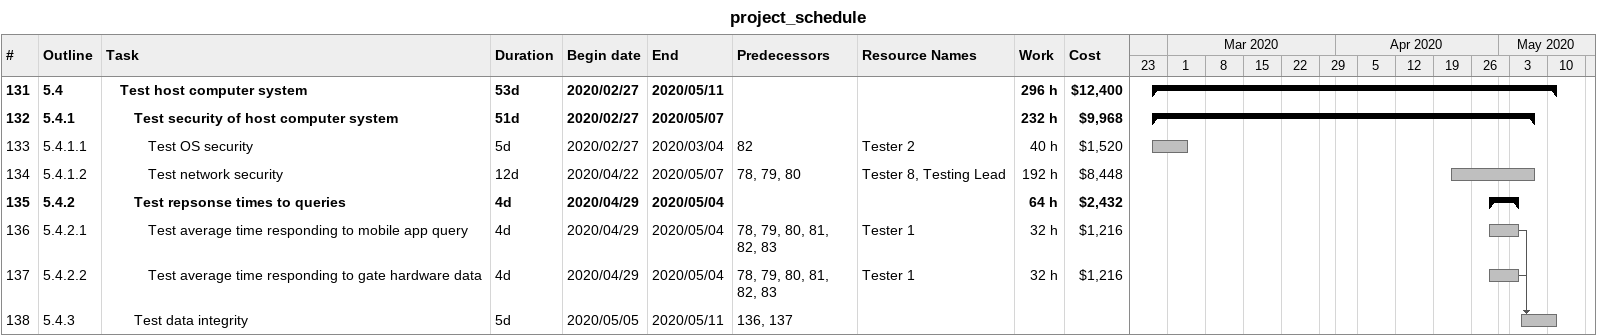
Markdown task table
project_schedule

| ID | WBS | Task | Duration | Start | Finish | Predecessors | Resources | Work (h) | Cost ($) |
|---|---|---|---|---|---|---|---|---|---|
| 131 | 5.4 | **Test host computer system** | 53d | 2020-02-27 | 2020-05-11 |  |  | 296 | 12400 |
| 132 | 5.4.1 | **Test security of host computer system** | 51d | 2020-02-27 | 2020-05-07 |  |  | 232 | 9968 |
| 133 | 5.4.1.1 | Test OS security | 5d | 2020-02-27 | 2020-03-04 | 82 | Tester 2 | 40 | 1520 |
| 134 | 5.4.1.2 | Test network security | 12d | 2020-04-22 | 2020-05-07 | 78, 79, 80 | Tester 8, Testing Lead | 192 | 8448 |
| 135 | 5.4.2 | **Test repsonse times to queries** | 4d | 2020-04-29 | 2020-05-04 |  |  | 64 | 2432 |
| 136 | 5.4.2.1 | Test average time responding to mobile app query | 4d | 2020-04-29 | 2020-05-04 | 78, 79, 80, 81, 82, 83 | Tester 1 | 32 | 1216 |
| 137 | 5.4.2.2 | Test average time responding to gate hardware data | 4d | 2020-04-29 | 2020-05-04 | 78, 79, 80, 81, 82, 83 | Tester 1 | 32 | 1216 |
| 138 | 5.4.3 | Test data integrity | 5d | 2020-05-05 | 2020-05-11 | 136, 137 |  |  |  |
